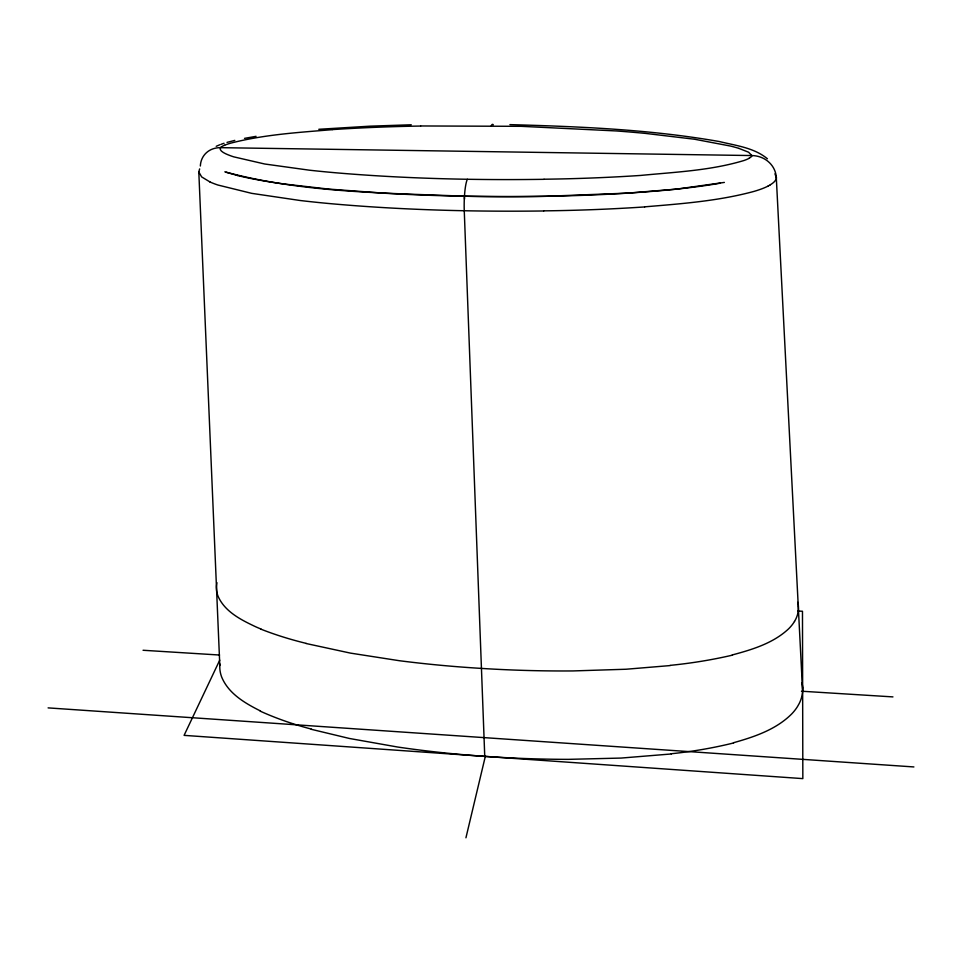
<?xml version="1.0" encoding="UTF-8"?>
<svg xmlns="http://www.w3.org/2000/svg" width="962" height="962" viewBox="0 0 962 962"><rect width="100%" height="100%" fill="white"/><g stroke="black" fill="none" stroke-linecap="round" stroke-linejoin="round"><path stroke-width="1.44" d="M733.477 742.736C754.424 736.856 776.298 729.521 791.954 713.684A85.786 53.054 3.4 0 0 797.45 706.637L799.145 703.643A78.884 48.809 3.6 0 0 802.609 690.993L776.298 177.561A25.24 23.449 -5.6 0 0 751.863 155.555L748.592 152.224L739.008 148.425M776.298 177.561L774.939 173.797M751.863 155.555L220.478 147.667A24.351 21.044 39.3 0 0 200.349 166.005M465.933 837.806L485.425 755.952M219.733 660.148L184.091 735.365L802.837 778.619L802.476 611.267L797.979 611.026M794.48 621.488L795.213 620.201A72.198 41.799 2.9 0 0 798.412 609.391L798.412 606.637M199.639 168.903L198.809 171.957L219.805 665.463M220.478 147.667C218.639 150.649 224.783 153.427 227.405 154.521A93.819 31.566 -4.7 0 0 233.766 156.854L264.694 163.997L309.403 170.19A460.437 134.5 -2.4 0 0 337.205 172.907C405.976 178.704 475.06 180.303 544.047 179.317M770.406 184.788L768.013 186.123M544.071 179.221A516.51 147.475 -1.9 0 0 640.68 175.433C675.228 172.078 710.557 170.599 744.011 160.498A41.306 14.622 0 0 0 748.135 158.814L749.398 158.129M216.209 146.296L219.937 144.721M224.531 145.25L226.178 144.613A40.163 13.841 -5.4 0 1 231.06 143.061C264.093 134.584 298.364 132.455 332.215 129.666M221.092 144.288L224.038 143.29M732.274 654.942C752.212 649.591 773.135 643.313 788.551 628.883A78.752 45.575 2.7 0 0 794.48 621.488M227.008 142.388L234.812 140.392M724.374 182.419L676.575 189.129A342.135 108.826 -1.6 0 1 659.211 190.789C594.456 196.32 529.377 197.246 464.418 196.224A647.63 177.573 -1.9 0 1 438.323 195.587A636.603 175.469 -1.9 0 1 411.88 194.601A613.876 171.008 -2 0 1 385.473 193.29L328.451 189.069L283.898 183.982A337.205 106.301 -3 0 1 269.36 181.818A277.802 89.706 -3.4 0 1 252.188 178.752A213.636 70.683 -3.8 0 1 237.71 175.553M244.528 138.36L256.084 136.339M720.382 183.153L716.197 183.874A218.879 73.773 -1.2 0 1 697.691 186.628A283.105 92.617 -1.4 0 1 676.575 189.117L627.897 193.121L545.803 196.308A614.225 171.14 -1.9 0 1 518.013 196.609A636.688 175.493 -1.9 0 1 490.764 196.573A647.63 177.573 -1.9 0 1 464.418 196.224C384.439 192.845 302.609 192.929 224.831 171.825M671.308 753.967L621.115 758.068L568.302 759.355A603.15 296.296 -1.1 0 1 484.764 756.36A600.228 295.226 -1.2 0 1 397.559 747.017L349.459 738.479L311.243 729.292M670.213 665.572L626.058 669.239L572.991 670.935A607.19 277.633 -1.3 0 1 481.469 668.41A609.824 278.439 -1.3 0 1 399.266 660.702L350.469 653.114L306.012 643.494M644.648 206.842C681.264 203.776 718.313 201.07 753.919 191.426A85.798 31.109 -0.1 0 0 761.447 188.961A65.729 23.966 0.1 0 0 768.025 186.123M318.783 129.293L370.202 126.166L411.255 124.783M420.671 125.962L521.139 126.323L616.654 130.964A800.143 405.363 -4.2 0 1 645.213 133.369L694.564 139.237L730.531 146.068A102.946 37.903 -0.4 0 1 739.02 148.413M543.722 210.967C472.198 211.88 400.589 209.981 329.329 203.559A478.691 144.553 -2.4 0 1 300.24 200.517L251.707 193.35L217.821 185.005A132.311 45.719 -4.6 0 1 216.306 184.476A111.291 38.684 -4.8 0 1 209.896 181.938M509.92 124.627C579.954 126.575 650.312 129.425 719.432 141.558C735.786 145.587 753.992 147.631 767.423 158.778M143.049 650.264L219.54 655.026M801.466 691.209L892.952 696.897M48.1 707.888L913.9 766.942M226.082 172.246L237.722 175.541M209.92 181.926L201.659 176.912L198.809 171.957M260.474 710.978C245.142 703.294 228.523 693.686 221.681 677.056A82.01 48.942 -8.3 0 1 219.817 668.458L219.781 666.967A75.794 45.202 -8.5 0 1 219.913 663.96M464.418 196.224L464.526 199.11M484.752 756.385L464.261 210.738A25.517 4.341 -89 0 1 467.328 179.269M802.597 687.782L802.645 689.381M801.935 682.755A78.884 48.809 3.6 0 1 802.597 687.589M733.621 742.953A284.692 163.095 0.1 0 1 671.236 753.751M311.399 729.1A279.641 158.345 -4.1 0 1 260.245 711.158M732.419 655.146A284.439 151.984 -0.2 0 1 670.141 665.367M797.823 602.32A72.198 41.799 2.9 0 1 798.424 606.457M216.991 582.695A69.288 38.624 -7.9 0 0 216.426 587.83L216.582 590.355A76.19 42.496 -7.7 0 0 218.17 596.524C225.012 611.784 241.053 619.853 255.423 626.647A207.684 112.566 -5.1 0 0 261.039 629.064M306.132 643.362A286.243 150.709 -3.9 0 1 260.906 629.16M776.502 177.573A40.212 14.731 0.3 0 1 770.273 184.764M220.334 147.655A14.538 4.954 -5.6 0 1 224.627 145.286M752.019 155.567A15.212 5.411 0.2 0 1 749.278 158.093M491.269 125.757A23.809 3.728 -89.2 0 1 493.302 124.832M332.215 129.593A1000.576 544.696 -7.1 0 1 420.635 126.046M644.684 206.926A534.92 157.924 -1.9 0 1 543.734 210.858"/></g></svg>
